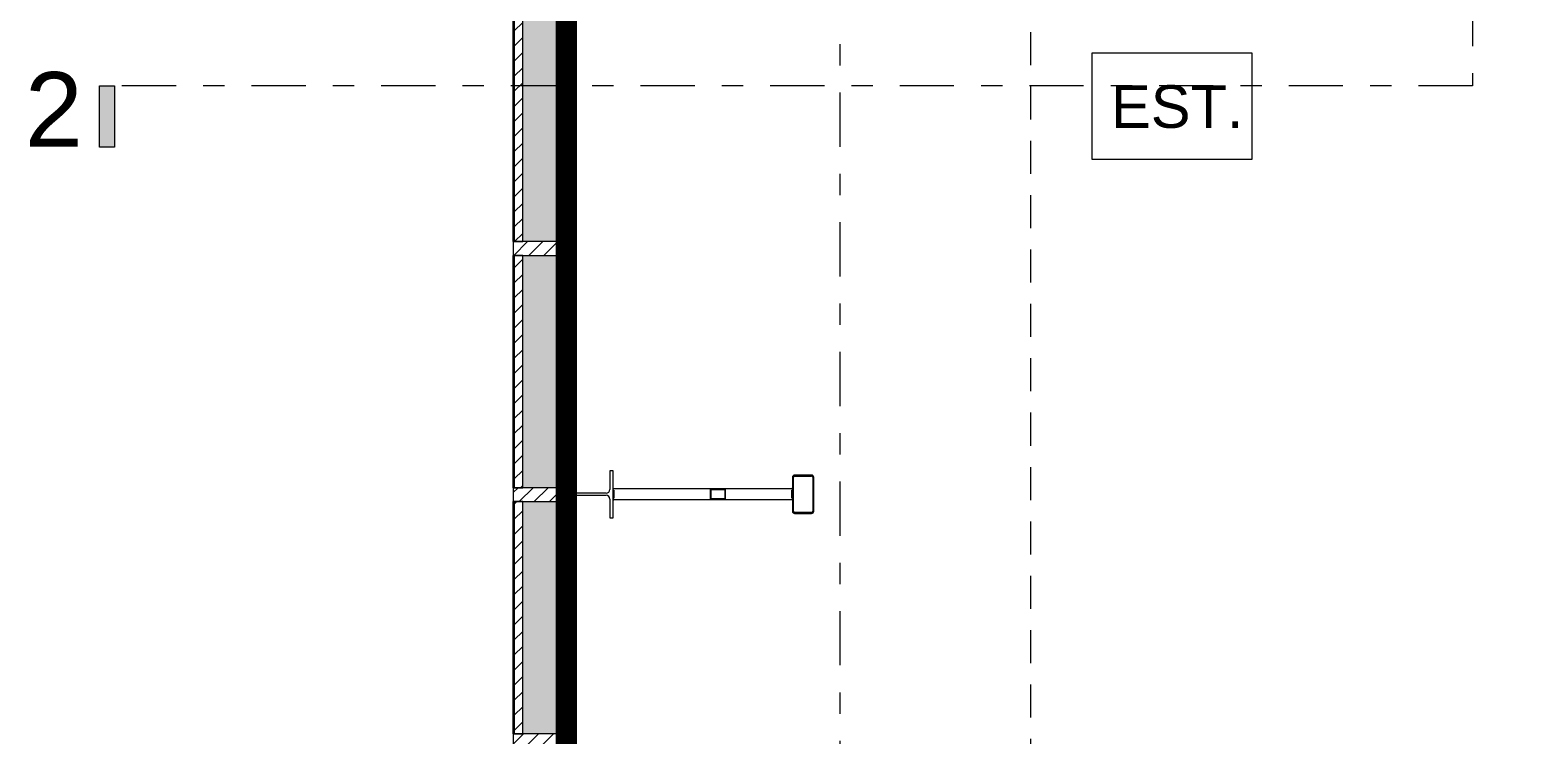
# Model space of a CAD drawing. Header units: metres. Extents: x 83 to 133, y -243 to -94.
# Drawn here: x 83.44 to 90.5, y -133.76 to -130.45 of the extents above; entities that cross this region are included whole.
import ezdxf

# ---------------------------------------------------------------- set-up
doc = ezdxf.new("R2010")
doc.units = ezdxf.units.M
doc.linetypes.add('DASHDOT', pattern=[25.4, 12.7, -6.35, 0, -6.35])
doc.linetypes.add('HIDDEN', pattern=[2.325005, 1.550003, -0.775002])
doc.layers.get('0').update_dxf_attribs({"lineweight": 5})
for name, color, linetype, lineweight in [('ARQ_Legendas', 41, 'Continuous', 5), ('ARQ_Mobiliario GTS', 21, 'Continuous', 5), ('BASE', 7, 'Continuous', 5), ('FOLHA', 15, 'Continuous', 5), ('MP_GENERICO', 7, 'Continuous', 5), ('PLADUR', 1, 'Continuous', 5)]:
    doc.layers.add(name, color=color, linetype=linetype, lineweight=lineweight)
doc.styles.get("Standard").update_dxf_attribs({"font": 'arial.ttf'})

# ---------------------------------------------------------------- blocks, each defined once
blk = doc.blocks.new('Family - Hospital da Trofa - Fachada v3-1200319-200-HOSPITAL - PLANTA PISO 1')
at = {"layer": 'MP_GENERICO'}
blk.add_line((0.1892, 0.11), (0.185, 0.1142), dxfattribs=at)
blk = doc.blocks.new('Family - Weld-1204740-200-HOSPITAL - PLANTA PISO 1')
blk.add_blockref('Family - Hospital da Trofa - Fachada v3-1200319-200-HOSPITAL - PLANTA PISO 1', (25.14, 0))
blk = doc.blocks.new('Family - ST_MetTrelica-1204773-200-HOSPITAL - PLANTA PISO 1')
at = {"layer": 'MP_GENERICO'}
for p, q in [((-0.094, 0.11), (-0.11, 0.11)), ((-0.11, 0.11), (-0.11, -0.11)), ((-0.094, 0.02275), (-0.094, 0.11)), ((0.11, 0.11), (0.094, 0.11)), ((0.094, 0.11), (0.094, 0.02275)), ((0.11, -0.11), (0.11, 0.11)), ((0.076, 0.00475), (-0.076, 0.00475)), ((-0.094, -0.11), (-0.094, -0.02275)), ((-0.076, -0.00475), (0.076, -0.00475)), ((0.094, -0.02275), (0.094, -0.11)), ((-0.11, -0.11), (-0.094, -0.11)), ((0.094, -0.11), (0.11, -0.11))]:
    blk.add_line(p, q, dxfattribs=at)
for centre, start, end in [((-0.076, 0.02275), 180, 270), ((0.076, 0.02275), 270, 0), ((-0.076, -0.02275), 90, 180), ((0.076, -0.02275), 0, 90)]:
    blk.add_arc(centre, 0.018, start, end, dxfattribs=at)
blk = doc.blocks.new('Family - ST_MetTrelica-1204783-200-HOSPITAL - PLANTA PISO 1')
at = {"layer": 'MP_GENERICO'}
for p, q in [((25.275, 0.95), (25.275, 0.6278)), ((25.325, 0.6278), (25.325, 0.95)), ((25.319, 0.6365), (25.281, 0.6365)), ((25.275, 0.6278), (25.275, 0.5726)), ((25.278, 0.5726), (25.278, 0.6278)), ((25.281, 0.6322), (25.319, 0.6322)), ((25.319, 0.5683), (25.281, 0.5683)), ((25.322, 0.6278), (25.322, 0.5726)), ((25.325, 0.5726), (25.325, 0.6278)), ((25.281, 0.5639), (25.319, 0.5639))]:
    blk.add_line(p, q, dxfattribs=at)
at = {"layer": 'MP_GENERICO', "flags": 128}
for points in [[(25.281, 0.6365), (25.2798, 0.6363), (25.2787, 0.6358), (25.2777, 0.635), (25.2768, 0.634), (25.276, 0.6326), (25.2755, 0.6311), (25.2751, 0.6295), (25.275, 0.6278)], [(25.325, 0.6278), (25.3249, 0.6295), (25.3245, 0.6311), (25.324, 0.6326), (25.3232, 0.634), (25.3223, 0.635), (25.3213, 0.6358), (25.3202, 0.6363), (25.319, 0.6365)], [(25.275, 0.5726), (25.2751, 0.5709), (25.2755, 0.5693), (25.276, 0.5678), (25.2768, 0.5665), (25.2777, 0.5654), (25.2787, 0.5646), (25.2798, 0.5641), (25.281, 0.5639)], [(25.278, 0.6278), (25.2781, 0.6286), (25.2782, 0.6295), (25.2785, 0.6302), (25.2789, 0.6309), (25.2793, 0.6314), (25.2799, 0.6318), (25.2804, 0.6321), (25.281, 0.6322)], [(25.281, 0.5683), (25.2804, 0.5683), (25.2799, 0.5686), (25.2793, 0.569), (25.2789, 0.5695), (25.2785, 0.5702), (25.2782, 0.5709), (25.2781, 0.5718), (25.278, 0.5726)], [(25.319, 0.6322), (25.3196, 0.6321), (25.3201, 0.6318), (25.3207, 0.6314), (25.3211, 0.6309), (25.3215, 0.6302), (25.3218, 0.6295), (25.3219, 0.6286), (25.322, 0.6278)], [(25.322, 0.5726), (25.3219, 0.5718), (25.3218, 0.5709), (25.3215, 0.5702), (25.3211, 0.5695), (25.3207, 0.569), (25.3201, 0.5686), (25.3196, 0.5683), (25.319, 0.5683)], [(25.319, 0.5639), (25.3202, 0.5641), (25.3213, 0.5646), (25.3223, 0.5654), (25.3232, 0.5665), (25.324, 0.5678), (25.3245, 0.5693), (25.3249, 0.5709), (25.325, 0.5726)]]:
    blk.add_lwpolyline(points, dxfattribs=at)
blk = doc.blocks.new('Family - ST_MetTrelica-1204798-200-HOSPITAL - PLANTA PISO 1')
at = {"layer": 'MP_GENERICO'}
for p, q in [((25.275, 0.5726), (25.275, 0.11)), ((25.325, 0.11), (25.325, 0.5726))]:
    blk.add_line(p, q, dxfattribs=at)
blk = doc.blocks.new('Family - Hospital da Trofa - Fachada v3-V76-200-HOSPITAL - PLANTA PISO 1')
at = {"layer": 'MP_GENERICO'}
for p, q in [((-0.019, 0), (-0.019, -0.0024)), ((-0.019, -0.0024), (0.019, -0.0024)), ((0.019, 0), (0.019, -0.0024))]:
    blk.add_line(p, q, dxfattribs=at)
blk = doc.blocks.new('Family - Weld-1204820-200-HOSPITAL - PLANTA PISO 1')
blk.add_blockref('Family - Hospital da Trofa - Fachada v3-V76-200-HOSPITAL - PLANTA PISO 1', (0, 0))
blk = doc.blocks.new('Family - ST_MetTrelica-1204831-200-HOSPITAL - PLANTA PISO 1')
at = {"layer": 'MP_GENERICO'}
for p, q in [((25.21, 1.04), (25.21, 0.96)), ((25.215, 0.96), (25.215, 1.04)), ((25.38, 1.05), (25.22, 1.05)), ((25.22, 1.045), (25.38, 1.045)), ((25.385, 1.04), (25.385, 0.96)), ((25.39, 0.96), (25.39, 1.04)), ((25.38, 0.955), (25.22, 0.955)), ((25.22, 0.95), (25.38, 0.95))]:
    blk.add_line(p, q, dxfattribs=at)
for centre, radius, start, end in [((25.22, 1.04), 0.01, 90, 180), ((25.22, 1.04), 0.005, 90, 180), ((25.38, 1.04), 0.01, 0, 90), ((25.38, 1.04), 0.005, 0, 90), ((25.22, 0.96), 0.01, 180, 270), ((25.22, 0.96), 0.005, 180, 270), ((25.38, 0.96), 0.005, 270, 0), ((25.38, 0.96), 0.01, 270, 360)]:
    blk.add_arc(centre, radius, start, end, dxfattribs=at)
blk = doc.blocks.new('Family - Hospital da Trofa - Fachada v3-V77-200-HOSPITAL - PLANTA PISO 1')
at = {"layer": 'MP_GENERICO'}
blk.add_line((6.8108, 0.95), (6.815, 0.9458), dxfattribs=at)
blk = doc.blocks.new('Family - Weld-1204836-200-HOSPITAL - PLANTA PISO 1')
blk.add_blockref('Family - Hospital da Trofa - Fachada v3-V77-200-HOSPITAL - PLANTA PISO 1', (18.46, 0))
blk = doc.blocks.new('Family - Hospital da Trofa - Fachada v3-1200453-200-HOSPITAL - PLANTA PISO 1')
at = {"layer": 'MP_GENERICO'}
for p, q in [((0.019, 0), (0.019, -0.0024)), ((-0.019, 0), (-0.019, -0.0024)), ((-0.019, -0.0024), (0.019, -0.0024))]:
    blk.add_line(p, q, dxfattribs=at)
blk = doc.blocks.new('Family - Weld-1204859-200-HOSPITAL - PLANTA PISO 1')
blk.add_blockref('Family - Hospital da Trofa - Fachada v3-1200453-200-HOSPITAL - PLANTA PISO 1', (0, 0))
blk = doc.blocks.new('Family - ST_MetTrelica-1204887-200-HOSPITAL - PLANTA PISO 1')
for name in ['Family - ST_MetTrelica-1204831-200-HOSPITAL - PLANTA PISO 1', 'Family - Weld-1204836-200-HOSPITAL - PLANTA PISO 1', 'Family - ST_MetTrelica-1204783-200-HOSPITAL - PLANTA PISO 1', 'Family - ST_MetTrelica-1204798-200-HOSPITAL - PLANTA PISO 1', 'Family - Weld-1204740-200-HOSPITAL - PLANTA PISO 1']:
    blk.add_blockref(name, (0, 0))
at = {"extrusion": (0, 0, -1)}
blk.add_blockref('Family - Weld-1204820-200-HOSPITAL - PLANTA PISO 1', (-25.3, 0.95), dxfattribs=at)
at = {"rotation": 270}
blk.add_blockref('Family - ST_MetTrelica-1204773-200-HOSPITAL - PLANTA PISO 1', (25.3, 0), dxfattribs=at)
at = {"extrusion": (0, 0, -1), "rotation": 180}
blk.add_blockref('Family - Weld-1204859-200-HOSPITAL - PLANTA PISO 1', (-25.3, 0.11), dxfattribs=at)
blk = doc.blocks.new('Family - Hospital da Trofa - Fachada v3-1200560-200-HOSPITAL - PLANTA PISO 1')
at = {"layer": 'MP_GENERICO'}
blk.add_line((86.1731, -107.5167), (86.1774, -107.5124), dxfattribs=at)
blk = doc.blocks.new('Family - Weld-1204999-200-HOSPITAL - PLANTA PISO 1')
blk.add_blockref('Family - Hospital da Trofa - Fachada v3-1200560-200-HOSPITAL - PLANTA PISO 1', (0, -25.14))
blk = doc.blocks.new('Direct Shape - ST_MetTrelica-1205065-200-HOSPITAL - PLANTA PISO 1')
at = {"layer": 'MP_GENERICO'}
for p, q in [((-0.094, 0.11), (-0.11, 0.11)), ((-0.11, 0.11), (-0.11, -0.11)), ((-0.094, 0.02275), (-0.094, 0.11)), ((0.11, 0.11), (0.094, 0.11)), ((0.094, 0.11), (0.094, 0.02275)), ((0.11, -0.11), (0.11, 0.11)), ((0.076, 0.00475), (-0.076, 0.00475)), ((-0.094, -0.11), (-0.094, -0.02275)), ((-0.076, -0.00475), (0.076, -0.00475)), ((0.094, -0.02275), (0.094, -0.11)), ((-0.11, -0.11), (-0.094, -0.11)), ((0.094, -0.11), (0.11, -0.11))]:
    blk.add_line(p, q, dxfattribs=at)
for centre, start, end in [((-0.076, 0.02275), 180, 270), ((0.076, 0.02275), 270, 0), ((-0.076, -0.02275), 90, 180), ((0.076, -0.02275), 0, 90)]:
    blk.add_arc(centre, 0.018, start, end, dxfattribs=at)
blk = doc.blocks.new('Direct Shape - ST_MetTrelica-1205085-200-HOSPITAL - PLANTA PISO 1')
at = {"layer": 'MP_GENERICO'}
for p, q in [((86.627, -132.6084), (86.627, -132.6464)), ((86.6314, -132.6464), (86.6314, -132.6084)), ((86.6909, -132.6024), (86.6358, -132.6024)), ((86.6358, -132.6054), (86.6909, -132.6054)), ((87.0131, -132.6024), (86.6909, -132.6024)), ((86.6953, -132.6084), (86.6953, -132.6464)), ((86.6997, -132.6464), (86.6997, -132.6084)), ((86.6909, -132.6494), (86.6358, -132.6494)), ((86.6358, -132.6524), (86.6909, -132.6524)), ((86.6909, -132.6524), (87.0131, -132.6524))]:
    blk.add_line(p, q, dxfattribs=at)
at = {"layer": 'MP_GENERICO', "flags": 128}
for points in [[(86.6358, -132.6024), (86.6341, -132.6026), (86.6324, -132.6029), (86.6309, -132.6035), (86.6296, -132.6042), (86.6285, -132.6051), (86.6277, -132.6061), (86.6272, -132.6073), (86.627, -132.6084)], [(86.6314, -132.6084), (86.6315, -132.6079), (86.6317, -132.6073), (86.6321, -132.6068), (86.6327, -132.6063), (86.6333, -132.6059), (86.6341, -132.6057), (86.6349, -132.6055), (86.6358, -132.6054)], [(86.6997, -132.6084), (86.6995, -132.6073), (86.699, -132.6061), (86.6982, -132.6051), (86.6971, -132.6042), (86.6958, -132.6035), (86.6943, -132.6029), (86.6926, -132.6026), (86.6909, -132.6024)], [(86.6909, -132.6054), (86.6918, -132.6055), (86.6926, -132.6057), (86.6934, -132.6059), (86.694, -132.6063), (86.6946, -132.6068), (86.695, -132.6073), (86.6952, -132.6079), (86.6953, -132.6084)], [(86.627, -132.6464), (86.6272, -132.6476), (86.6277, -132.6487), (86.6285, -132.6498), (86.6296, -132.6507), (86.6309, -132.6514), (86.6324, -132.652), (86.6341, -132.6523), (86.6358, -132.6524)], [(86.6358, -132.6494), (86.6349, -132.6494), (86.6341, -132.6492), (86.6333, -132.6489), (86.6327, -132.6486), (86.6321, -132.6481), (86.6317, -132.6476), (86.6315, -132.647), (86.6314, -132.6464)], [(86.6953, -132.6464), (86.6952, -132.647), (86.695, -132.6476), (86.6946, -132.6481), (86.694, -132.6486), (86.6934, -132.6489), (86.6926, -132.6492), (86.6918, -132.6494), (86.6909, -132.6494)], [(86.6909, -132.6524), (86.6926, -132.6523), (86.6943, -132.652), (86.6958, -132.6514), (86.6971, -132.6507), (86.6982, -132.6498), (86.699, -132.6487), (86.6995, -132.6476), (86.6997, -132.6464)]]:
    blk.add_lwpolyline(points, dxfattribs=at)
blk = doc.blocks.new('Direct Shape - ST_MetTrelica-1205115-200-HOSPITAL - PLANTA PISO 1')
at = {"layer": 'MP_GENERICO'}
for p, q in [((86.6358, -132.6024), (86.1731, -132.6024)), ((86.1731, -132.6524), (86.6358, -132.6524))]:
    blk.add_line(p, q, dxfattribs=at)
blk = doc.blocks.new('Family - Hospital da Trofa - Fachada v3-V78-200-HOSPITAL - PLANTA PISO 1')
at = {"layer": 'MP_GENERICO'}
for p, q in [((-0.019, 0), (-0.019, -0.0024)), ((-0.019, -0.0024), (0.019, -0.0024)), ((0.019, 0), (0.019, -0.0024))]:
    blk.add_line(p, q, dxfattribs=at)
blk = doc.blocks.new('Family - Weld-1205159-200-HOSPITAL - PLANTA PISO 1')
blk.add_blockref('Family - Hospital da Trofa - Fachada v3-V78-200-HOSPITAL - PLANTA PISO 1', (0, 0))
blk = doc.blocks.new('Direct Shape - ST_MetTrelica-1205181-200-HOSPITAL - PLANTA PISO 1')
at = {"layer": 'MP_GENERICO'}
for p, q in [((87.1031, -132.5374), (87.0231, -132.5374)), ((87.0231, -132.5424), (87.1031, -132.5424)), ((87.0131, -132.5474), (87.0131, -132.7074)), ((87.0181, -132.7074), (87.0181, -132.5474)), ((87.1081, -132.5474), (87.1081, -132.7074)), ((87.1131, -132.7074), (87.1131, -132.5474)), ((87.1031, -132.7124), (87.0231, -132.7124)), ((87.0231, -132.7174), (87.1031, -132.7174))]:
    blk.add_line(p, q, dxfattribs=at)
for centre, radius, start, end in [((87.0231, -132.5474), 0.01, 90, 180), ((87.0231, -132.5474), 0.005, 90, 180), ((87.1031, -132.5474), 0.01, 0, 90), ((87.1031, -132.5474), 0.005, 0, 90), ((87.0231, -132.7074), 0.01, 180, 270), ((87.0231, -132.7074), 0.005, 180, 270), ((87.1031, -132.7074), 0.005, 270, 0), ((87.1031, -132.7074), 0.01, 270, 0)]:
    blk.add_arc(centre, radius, start, end, dxfattribs=at)
blk = doc.blocks.new('Family - Hospital da Trofa - Fachada v3-V79-200-HOSPITAL - PLANTA PISO 1')
at = {"layer": 'MP_GENERICO'}
blk.add_line((87.0131, -114.1382), (87.0089, -114.1424), dxfattribs=at)
blk = doc.blocks.new('Family - Weld-1205191-200-HOSPITAL - PLANTA PISO 1')
blk.add_blockref('Family - Hospital da Trofa - Fachada v3-V79-200-HOSPITAL - PLANTA PISO 1', (0, -18.46))
blk = doc.blocks.new('Family - Hospital da Trofa - Fachada v3-1200810-200-HOSPITAL - PLANTA PISO 1')
at = {"layer": 'MP_GENERICO'}
for p, q in [((0.019, 0), (0.019, -0.0024)), ((-0.019, 0), (-0.019, -0.0024)), ((-0.019, -0.0024), (0.019, -0.0024))]:
    blk.add_line(p, q, dxfattribs=at)
blk = doc.blocks.new('Family - Weld-1205237-200-HOSPITAL - PLANTA PISO 1')
blk.add_blockref('Family - Hospital da Trofa - Fachada v3-1200810-200-HOSPITAL - PLANTA PISO 1', (0, 0))
blk = doc.blocks.new('Hospital da Trofa - Fachada v3_ifc-1-200-HOSPITAL - PLANTA PISO 1')
at = {"layer": 'MP_GENERICO', "lineweight": 5}
for name, p, rotation in [('Family - ST_MetTrelica-1204887-200-HOSPITAL - PLANTA PISO 1', (86.0631, -107.3274), 269.9999999999984), ('Direct Shape - ST_MetTrelica-1205065-200-HOSPITAL - PLANTA PISO 1', (86.0631, -132.6274), 180)]:
    blk.add_blockref(name, p, dxfattribs=dict(at, rotation=rotation))
for name in ['Direct Shape - ST_MetTrelica-1205181-200-HOSPITAL - PLANTA PISO 1', 'Direct Shape - ST_MetTrelica-1205115-200-HOSPITAL - PLANTA PISO 1', 'Direct Shape - ST_MetTrelica-1205085-200-HOSPITAL - PLANTA PISO 1', 'Family - Weld-1205191-200-HOSPITAL - PLANTA PISO 1', 'Family - Weld-1204999-200-HOSPITAL - PLANTA PISO 1']:
    blk.add_blockref(name, (0, 0), dxfattribs=at)
at = {"layer": 'MP_GENERICO', "lineweight": 5, "extrusion": (0, 0, -1)}
for name, p, rotation in [('Family - Weld-1205237-200-HOSPITAL - PLANTA PISO 1', (-86.1731, -132.6274), 270.0000000000016), ('Family - Weld-1205159-200-HOSPITAL - PLANTA PISO 1', (-87.0132, -132.6274), 90.0000000000016)]:
    blk.add_blockref(name, p, dxfattribs=dict(at, rotation=rotation))
blk = doc.blocks.new('Painel do sistema - Envidraçado 40mm FOYER-2319289-200-HOSPITAL - PLANTA PISO 1')
at = {"layer": 'MP_GENERICO', "true_color": 0x808080}
h = blk.add_hatch(dxfattribs=at)
h.set_pattern_fill('FP_43', color=8, style=0, pattern_type=2)
h.set_pattern_definition([(135, (-130.9, -85.828), (-0.035355339, -0.035355339), [])])
h.paths.add_polyline_path([(0.5425, -0.08), (-0.5425, -0.08), (-0.5425, -0.12), (0.5425, -0.12)])
at = {"layer": 'MP_GENERICO'}
for p, q in [((0.5425, -0.08), (-0.5425, -0.08)), ((-0.5425, -0.08), (-0.5425, -0.12)), ((-0.5425, -0.12), (0.5425, -0.12)), ((0.5425, -0.12), (0.5425, -0.08))]:
    blk.add_line(p, q, dxfattribs=at)
blk = doc.blocks.new('Painel do sistema - Envidraçado 40mm FOYER-V31-200-HOSPITAL - PLANTA PISO 1')
at = {"layer": 'MP_GENERICO', "true_color": 0x808080}
h = blk.add_hatch(dxfattribs=at)
h.set_pattern_fill('FP_44', color=8, style=0, pattern_type=2)
h.set_pattern_definition([(135, (-132.052, -85.828), (-0.035355339, -0.035355339), [])])
h.paths.add_polyline_path([(0.5445, -0.08), (-0.5445, -0.08), (-0.5445, -0.12), (0.5445, -0.12)])
at = {"layer": 'MP_GENERICO'}
for p, q in [((0.5445, -0.08), (-0.5445, -0.08)), ((-0.5445, -0.08), (-0.5445, -0.12)), ((-0.5445, -0.12), (0.5445, -0.12)), ((0.5445, -0.12), (0.5445, -0.08))]:
    blk.add_line(p, q, dxfattribs=at)
blk = doc.blocks.new('Rectangular Mullion - 250x65-V32-200-HOSPITAL - PLANTA PISO 1')
at = {"layer": 'MP_GENERICO'}
h = blk.add_hatch(dxfattribs=at)
h.set_pattern_fill('FP_45', color=256, style=0, pattern_type=2)
h.set_pattern_definition([(225, (-131.475, 85.828), (0.035355339, -0.035355339), [])])
h.paths.add_polyline_path([(0.0325, 0.125), (0.0325, -0.125), (-0.0325, -0.125), (-0.0325, 0.125)])
for p, q in [((-0.0325, 0.125), (0.0325, 0.125)), ((-0.0325, -0.125), (-0.0325, 0.125)), ((0.0325, 0.125), (0.0325, -0.125)), ((0.0325, -0.125), (-0.0325, -0.125))]:
    blk.add_line(p, q, dxfattribs=at)
blk = doc.blocks.new('Painel do sistema - Envidraçado 40mm FOYER-V33-200-HOSPITAL - PLANTA PISO 1')
at = {"layer": 'MP_GENERICO', "true_color": 0x808080}
h = blk.add_hatch(dxfattribs=at)
h.set_pattern_fill('FP_46', color=8, style=0, pattern_type=2)
h.set_pattern_definition([(135, (-133.206, -85.828), (-0.035355339, -0.035355339), [])])
h.paths.add_polyline_path([(0.5445, -0.08), (-0.5445, -0.08), (-0.5445, -0.12), (0.5445, -0.12)])
at = {"layer": 'MP_GENERICO'}
for p, q in [((0.5445, -0.08), (-0.5445, -0.08)), ((-0.5445, -0.08), (-0.5445, -0.12)), ((-0.5445, -0.12), (0.5445, -0.12)), ((0.5445, -0.12), (0.5445, -0.08))]:
    blk.add_line(p, q, dxfattribs=at)
blk = doc.blocks.new('Rectangular Mullion - 250x65-V34-200-HOSPITAL - PLANTA PISO 1')
at = {"layer": 'MP_GENERICO'}
h = blk.add_hatch(dxfattribs=at)
h.set_pattern_fill('FP_47', color=256, style=0, pattern_type=2)
h.set_pattern_definition([(225, (-132.629, 85.828), (0.035355339, -0.035355339), [])])
h.paths.add_polyline_path([(0.0325, -0.125), (-0.0325, -0.125), (-0.0325, 0.125), (0.0325, 0.125), (0.0325, -0.0973)])
for p, q in [((-0.0325, 0.125), (0.0325, 0.125)), ((-0.0325, -0.125), (-0.0325, 0.125)), ((0.0325, 0.125), (0.0325, -0.125)), ((0.0325, -0.125), (-0.0325, -0.125))]:
    blk.add_line(p, q, dxfattribs=at)
blk = doc.blocks.new('Rectangular Mullion - 250x65-V36-200-HOSPITAL - PLANTA PISO 1')
at = {"layer": 'MP_GENERICO'}
h = blk.add_hatch(dxfattribs=at)
h.set_pattern_fill('FP_49', color=256, style=0, pattern_type=2)
h.set_pattern_definition([(225, (-133.783, 85.828), (0.035355339, -0.035355339), [])])
h.paths.add_polyline_path([(0.0325, 0.125), (0.0325, -0.125), (-0.0325, -0.125), (-0.0325, 0.125)])
for p, q in [((-0.0325, 0.125), (0.0325, 0.125)), ((-0.0325, -0.125), (-0.0325, 0.125)), ((0.0325, 0.125), (0.0325, -0.125)), ((0.0325, -0.125), (-0.0325, -0.125))]:
    blk.add_line(p, q, dxfattribs=at)
blk = doc.blocks.new('Rectangular Mullion - 250x65-V66-200-HOSPITAL - PLANTA PISO 1')
at = {"layer": 'MP_GENERICO', "true_color": 0xa5a5a5}
h = blk.add_hatch(color=253, dxfattribs=at)
h.paths.add_polyline_path([(85.7081, -132.5967), (85.7081, -131.5077), (85.7031, -131.5077), (85.7031, -132.5967)])
h.paths.add_polyline_path([(85.7481, -132.5967), (85.9531, -132.5967), (85.9531, -131.5077), (85.7481, -131.5077), (85.7481, -132.5036)])
at = {"layer": 'MP_GENERICO'}
for p, q in [((85.7031, -132.5967), (85.7031, -131.5077)), ((85.9531, -132.5174), (85.9531, -131.5077))]:
    blk.add_line(p, q, dxfattribs=at)
blk = doc.blocks.new('Rectangular Mullion - 250x65-V67-200-HOSPITAL - PLANTA PISO 1')
at = {"layer": 'MP_GENERICO', "true_color": 0xa5a5a5}
h = blk.add_hatch(color=253, dxfattribs=at)
h.paths.add_polyline_path([(85.9255, -133.7506), (85.9531, -133.7506), (85.9531, -132.6617), (85.7481, -132.6617), (85.7481, -133.7506)])
h.paths.add_polyline_path([(85.7031, -133.7506), (85.7081, -133.7506), (85.7081, -132.6617), (85.7031, -132.6617)])
at = {"layer": 'MP_GENERICO'}
for p, q in [((85.7031, -133.7506), (85.7031, -132.6617)), ((85.9531, -133.7506), (85.9531, -132.7374))]:
    blk.add_line(p, q, dxfattribs=at)
blk = doc.blocks.new('Rectangular Mullion - 250x65-2319287-200-HOSPITAL - PLANTA PISO 1')
at = {"layer": 'MP_GENERICO', "true_color": 0xa5a5a5}
h = blk.add_hatch(color=253, dxfattribs=at)
h.paths.add_polyline_path([(85.7031, -131.4427), (85.7081, -131.4427), (85.7081, -130.3577), (85.7031, -130.3577), (85.7031, -130.7066)])
h.paths.add_polyline_path([(85.7481, -131.4427), (85.9531, -131.4427), (85.9531, -130.3577), (85.7481, -130.3577), (85.7481, -130.7066)])
at = {"layer": 'MP_GENERICO'}
for p, q in [((85.7031, -131.4427), (85.7031, -130.3577)), ((85.9531, -131.4427), (85.9531, -130.3577))]:
    blk.add_line(p, q, dxfattribs=at)
blk = doc.blocks.new('TS ST_BASE')
at = {"lineweight": 5}
blk.add_blockref('Hospital da Trofa - Fachada v3_ifc-1-200-HOSPITAL - PLANTA PISO 1', (0, 0), dxfattribs=at)
for name in ['Rectangular Mullion - 250x65-2319287-200-HOSPITAL - PLANTA PISO 1', 'Rectangular Mullion - 250x65-V66-200-HOSPITAL - PLANTA PISO 1', 'Rectangular Mullion - 250x65-V67-200-HOSPITAL - PLANTA PISO 1']:
    blk.add_blockref(name, (0, 0))
at = {"rotation": 269.9999999999999}
for name, p in [('Painel do sistema - Envidraçado 40mm FOYER-2319289-200-HOSPITAL - PLANTA PISO 1', (85.8281, -130.9002)), ('Painel do sistema - Envidraçado 40mm FOYER-V31-200-HOSPITAL - PLANTA PISO 1', (85.8281, -132.0522)), ('Painel do sistema - Envidraçado 40mm FOYER-V33-200-HOSPITAL - PLANTA PISO 1', (85.8281, -133.2061))]:
    blk.add_blockref(name, p, dxfattribs=at)
at = {"extrusion": (0, 0, -1), "rotation": 270.0000000000001}
for name, p in [('Rectangular Mullion - 250x65-V32-200-HOSPITAL - PLANTA PISO 1', (-85.8281, -131.4752)), ('Rectangular Mullion - 250x65-V34-200-HOSPITAL - PLANTA PISO 1', (-85.8281, -132.6292)), ('Rectangular Mullion - 250x65-V36-200-HOSPITAL - PLANTA PISO 1', (-85.8281, -133.7831))]:
    blk.add_blockref(name, p, dxfattribs=at)

msp = doc.modelspace()

# ---------------------------------------------------------------- hatches: boundary and pattern name
at = {"layer": 'FOLHA'}
h = msp.add_hatch(color=256, dxfattribs=at)
h.dxf.hatch_style = 1
h.paths.add_polyline_path([(83.7635, -130.712), (83.8335, -130.712), (83.8335, -130.9989), (83.7635, -130.9989)])

# ---------------------------------------------------------------- linework, layer by layer
at = {"color": 5, "linetype": 'DASHDOT', "ltscale": 0.05, "true_color": 0x0000f5, "const_width": 0.1}
msp.add_lwpolyline([(85.9531, -100.3428), (131.2086, -100.3428), (131.2086, -149.0037), (85.9531, -149.0037)], close=True, dxfattribs=at)
at = {"layer": 'ARQ_Mobiliario GTS'}
msp.add_lwpolyline([(88.4181, -131.0577), (88.4181, -130.5577), (89.1681, -130.5577), (89.1681, -131.0577)], close=True, dxfattribs=at)
at = {"layer": 'FOLHA', "linetype": 'DASHDOT', "ltscale": 0.02}
msp.add_line((87.2366, -150.4538), (87.2366, -97.7938), dxfattribs=at)
msp.add_lwpolyline([(132.5059, -128.4471), (90.2027, -128.4471), (90.2027, -130.712), (83.8335, -130.712)], dxfattribs=at)
at = {"layer": 'FOLHA'}
msp.add_lwpolyline([(83.7635, -130.712), (83.8335, -130.712), (83.8335, -130.9989), (83.7635, -130.9989), (83.7635, -130.712)], dxfattribs=at)
at = {"layer": 'PLADUR', "linetype": 'HIDDEN', "ltscale": 0.1}
msp.add_line((88.1314, -134.1847), (88.1314, -121.7196), dxfattribs=at)

# ---------------------------------------------------------------- block references
at = {"layer": 'BASE'}
msp.add_blockref('TS ST_BASE', (0, 0), dxfattribs=at)

# ---------------------------------------------------------------- texts
at = {"layer": 'ARQ_Legendas', "insert": (88.8177, -130.8105), "char_height": 0.2, "width": 0.816764, "attachment_point": 5}
msp.add_mtext('EST.', dxfattribs=at)
at = {"layer": 'FOLHA', "insert": (83.4134, -130.6475), "char_height": 0.35, "attachment_point": 1, "rotation": 0.01432}
msp.add_mtext_dynamic_manual_height_columns('2', width=0.35, gutter_width=1, heights=[0], dxfattribs=at)

doc.saveas('drawing.dxf')
